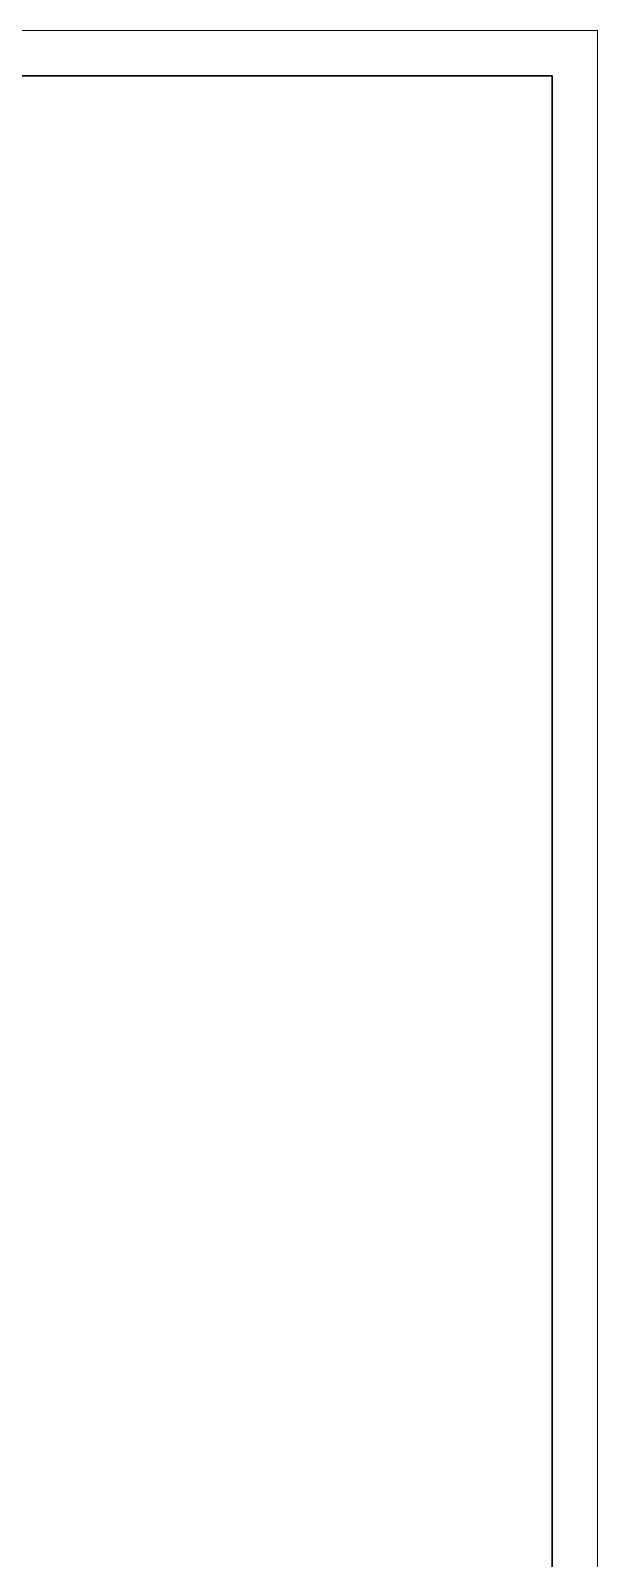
# Model space of a CAD drawing. Header units: millimetres. Extents: x 0 to 25200, y 0 to 17820.
# Drawn here: x 21447 to 25200, y 7706 to 17820 of the extents above; entities that cross this region are included whole.
import ezdxf

# ---------------------------------------------------------------- set-up
doc = ezdxf.new("R2010")
doc.units = ezdxf.units.MM
doc.header["$LTSCALE"] = 600
doc.layers.get('0').update_dxf_attribs({"lineweight": 30})
doc.layers.add('01', color=7, linetype='Continuous', lineweight=30)
doc.layers.add('02', color=1, linetype='Continuous', lineweight=13)

# ---------------------------------------------------------------- blocks, each defined once
blk = doc.blocks.new('*U60')
at = {"layer": '01'}
for points in [[(415, 292), (25, 292)], [(415, 5), (415, 292)]]:
    blk.add_lwpolyline(points, dxfattribs=at)
at = {"layer": '02'}
for points in [[(420, 297), (0, 297)], [(420, 0), (420, 297)]]:
    blk.add_lwpolyline(points, dxfattribs=at)

msp = doc.modelspace()

# ---------------------------------------------------------------- linework, layer by layer
msp.add_line((24900, 10134.38), (24900, 2994.38))

# ---------------------------------------------------------------- block references
at = {"xscale": 60, "yscale": 60, "zscale": 60}
msp.add_blockref('*U60', (0, 0), dxfattribs=at)

doc.saveas('drawing.dxf')
